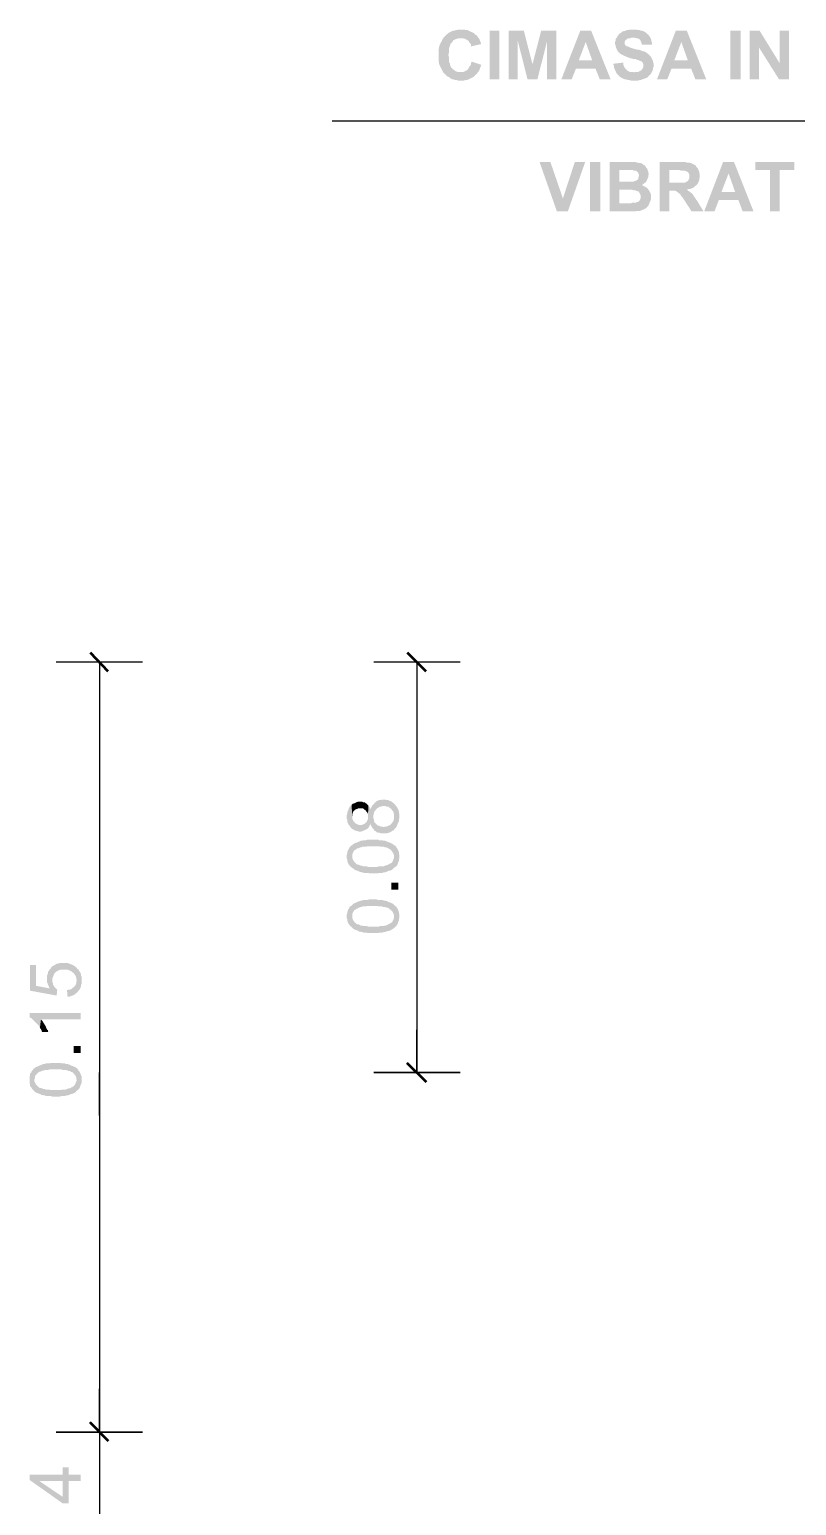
# Model space of a CAD drawing. Header units: millimetres. Extents: x 0.3 to 47.5, y 0.1 to 28.
# Drawn here: x 13.524 to 14.701, y 3.582 to 5.847 of the extents above; entities that cross this region are included whole.
import ezdxf

# ---------------------------------------------------------------- set-up
doc = ezdxf.new("R2010")
doc.units = ezdxf.units.MM
doc.layers.add('PDF _Geometria', color=7, linetype='Continuous')
doc.layers.add('PDF _Riempimenti solidi', color=7, linetype='Continuous')

msp = doc.modelspace()

# ---------------------------------------------------------------- hatches: boundary and pattern name
at = {"layer": 'PDF _Riempimenti solidi', "transparency": 33554559}
for points in [[(14.1867, 5.8474), (14.1825, 5.8474), (14.18, 5.8466), (14.1783, 5.8466), (14.1767, 5.8457), (14.1742, 5.8457), (14.1708, 5.8441), (14.1692, 5.8432), (14.1675, 5.8424), (14.1658, 5.8407), (14.1642, 5.8399), (14.1592, 5.8349), (14.1583, 5.8332), (14.1575, 5.8316), (14.1567, 5.8299), (14.1558, 5.8282), (14.1533, 5.8232), (14.1525, 5.8207), (14.1525, 5.8191), (14.1517, 5.8166), (14.1517, 5.7991), (14.1525, 5.7966), (14.1525, 5.7949), (14.1533, 5.7924), (14.155, 5.7891), (14.1558, 5.7874), (14.1567, 5.7857), (14.1575, 5.7841), (14.1583, 5.7824), (14.16, 5.7807), (14.1608, 5.7791), (14.1617, 5.7791), (14.1633, 5.7774), (14.165, 5.7757), (14.1683, 5.7741), (14.17, 5.7724), (14.1717, 5.7716), (14.1733, 5.7707), (14.175, 5.7707), (14.1775, 5.7699), (14.1792, 5.7699), (14.1817, 5.7691), (14.1908, 5.7691), (14.1933, 5.7699), (14.195, 5.7699), (14.1975, 5.7707), (14.1992, 5.7716), (14.2058, 5.7749), (14.2067, 5.7757), (14.2108, 5.7799), (14.2117, 5.7816), (14.1858, 5.7824), (14.1808, 5.7824), (14.1783, 5.7832), (14.1767, 5.7841), (14.175, 5.7857), (14.1733, 5.7866), (14.1725, 5.7882), (14.1717, 5.7882), (14.1708, 5.7899), (14.17, 5.7916), (14.1692, 5.7932), (14.1692, 5.7949), (14.1683, 5.7966), (14.1675, 5.7991), (14.1675, 5.8057), (14.1667, 5.8082), (14.1675, 5.8116), (14.1675, 5.8182), (14.1683, 5.8199), (14.1692, 5.8224), (14.17, 5.8241), (14.17, 5.8257), (14.1717, 5.8266), (14.1725, 5.8282), (14.1733, 5.8291), (14.1742, 5.8307), (14.1775, 5.8324), (14.18, 5.8332), (14.1817, 5.8341), (14.1858, 5.8341), (14.2125, 5.8349), (14.2117, 5.8366), (14.2092, 5.8391), (14.2075, 5.8399), (14.2067, 5.8416), (14.205, 5.8424), (14.2033, 5.8432), (14.2008, 5.8441), (14.1992, 5.8449), (14.1975, 5.8457), (14.1958, 5.8466), (14.1933, 5.8466), (14.1908, 5.8474), (14.1892, 5.8474)], [(14.2825, 5.8457), (14.2592, 5.8457), (14.2592, 5.7707), (14.2733, 5.7707), (14.2733, 5.8299)], [(14.3325, 5.8457), (14.3092, 5.8457), (14.2958, 5.7941), (14.2883, 5.7707), (14.3033, 5.7707), (14.3183, 5.8299)], [(14.3858, 5.8457), (14.3692, 5.8457), (14.34, 5.7707), (14.3558, 5.7707), (14.3625, 5.7874), (14.3925, 5.7874), (14.3667, 5.7999), (14.3775, 5.8282)], [(14.3858, 5.8457), (14.3775, 5.8282), (14.3875, 5.7999), (14.3667, 5.7999), (14.3925, 5.7874), (14.3992, 5.7707), (14.4158, 5.7707)], [(14.45, 5.8474), (14.445, 5.8474), (14.4433, 5.8466), (14.4408, 5.8466), (14.4375, 5.8449), (14.4358, 5.8449), (14.4333, 5.8441), (14.4317, 5.8424), (14.43, 5.8416), (14.4283, 5.8399), (14.4275, 5.8382), (14.4258, 5.8374), (14.4258, 5.8357), (14.4242, 5.8341), (14.4233, 5.8324), (14.4233, 5.8299), (14.4225, 5.8282), (14.4225, 5.8249), (14.4233, 5.8232), (14.4233, 5.8216), (14.4242, 5.8191), (14.4267, 5.8141), (14.4283, 5.8124), (14.4308, 5.8099), (14.4325, 5.8091), (14.4342, 5.8082), (14.4358, 5.8074), (14.4375, 5.8066), (14.44, 5.8057), (14.4417, 5.8049), (14.4467, 5.8032), (14.45, 5.8024), (14.4525, 5.8024), (14.455, 5.8016), (14.4567, 5.8007), (14.4583, 5.8007), (14.4592, 5.7999), (14.4617, 5.7991), (14.4633, 5.7982), (14.465, 5.7966), (14.4658, 5.7941), (14.4658, 5.7899), (14.465, 5.7882), (14.4642, 5.7866), (14.4625, 5.7849), (14.4617, 5.7841), (14.4583, 5.7824), (14.4542, 5.7824), (14.4517, 5.7816), (14.4242, 5.7816), (14.425, 5.7799), (14.4292, 5.7757), (14.43, 5.7749), (14.4308, 5.7741), (14.4342, 5.7724), (14.4358, 5.7716), (14.4383, 5.7707), (14.44, 5.7707), (14.4417, 5.7699), (14.4442, 5.7699), (14.4467, 5.7691), (14.4583, 5.7691), (14.46, 5.7699), (14.4625, 5.7699), (14.4658, 5.7716), (14.4675, 5.7716), (14.4683, 5.7724), (14.4708, 5.7732), (14.4725, 5.7741), (14.4742, 5.7757), (14.475, 5.7774), (14.4767, 5.7782), (14.4775, 5.7799), (14.4783, 5.7807), (14.48, 5.7841), (14.4808, 5.7866), (14.4808, 5.7882), (14.4817, 5.7907), (14.4817, 5.7949), (14.4808, 5.7974), (14.4808, 5.7991), (14.4775, 5.8057), (14.4767, 5.8066), (14.475, 5.8082), (14.4733, 5.8099), (14.4717, 5.8107), (14.47, 5.8124), (14.4683, 5.8132), (14.4667, 5.8141), (14.465, 5.8141), (14.4633, 5.8149), (14.4583, 5.8166), (14.4558, 5.8166), (14.4533, 5.8174), (14.45, 5.8182), (14.445, 5.8199), (14.4417, 5.8216), (14.4408, 5.8216), (14.44, 5.8224), (14.4383, 5.8232), (14.4375, 5.8249), (14.4375, 5.8291), (14.4383, 5.8307), (14.44, 5.8316), (14.44, 5.8324), (14.4417, 5.8332), (14.4433, 5.8341), (14.4458, 5.8341), (14.4475, 5.8349), (14.4767, 5.8349), (14.4758, 5.8366), (14.4742, 5.8382), (14.4733, 5.8399), (14.4717, 5.8407), (14.47, 5.8424), (14.4692, 5.8432), (14.4658, 5.8449), (14.4633, 5.8457), (14.4617, 5.8457), (14.46, 5.8466), (14.4575, 5.8466), (14.455, 5.8474), (14.4525, 5.8474)], [(14.5325, 5.8457), (14.5158, 5.8457), (14.4867, 5.7707), (14.5025, 5.7707), (14.5092, 5.7874), (14.5392, 5.7874), (14.5133, 5.7999), (14.5242, 5.8282)], [(14.5325, 5.8457), (14.5242, 5.8282), (14.5342, 5.7999), (14.5133, 5.7999), (14.5392, 5.7874), (14.5458, 5.7707), (14.5625, 5.7707)], [(14.6442, 5.8457), (14.6292, 5.8457), (14.6292, 5.7707), (14.6433, 5.7707), (14.6433, 5.8199)], [(14.6892, 5.8457), (14.675, 5.8457), (14.675, 5.7957), (14.6742, 5.7707), (14.6892, 5.7707)], [(14.2125, 5.8349), (14.1858, 5.8341), (14.1892, 5.8341), (14.1908, 5.8332), (14.1925, 5.8332), (14.195, 5.8316), (14.1967, 5.8307), (14.1983, 5.8291), (14.1992, 5.8274), (14.2008, 5.8257), (14.2017, 5.8241), (14.2017, 5.8216), (14.2167, 5.8249), (14.2167, 5.8266), (14.2158, 5.8291), (14.215, 5.8307), (14.2142, 5.8332)], [(14.4767, 5.8349), (14.45, 5.8349), (14.4525, 5.8349), (14.455, 5.8341), (14.4567, 5.8341), (14.46, 5.8324), (14.4608, 5.8316), (14.4617, 5.8299), (14.4625, 5.8282), (14.4633, 5.8257), (14.4642, 5.8241), (14.4792, 5.8241), (14.4792, 5.8274), (14.4783, 5.8291), (14.4783, 5.8307), (14.4775, 5.8332)], [(14.2025, 5.7982), (14.2017, 5.7966), (14.2017, 5.7941), (14.2008, 5.7924), (14.1992, 5.7907), (14.1983, 5.7891), (14.1975, 5.7874), (14.195, 5.7849), (14.1917, 5.7832), (14.19, 5.7824), (14.1858, 5.7824), (14.2117, 5.7816), (14.2133, 5.7832), (14.2142, 5.7849), (14.215, 5.7866), (14.2158, 5.7891), (14.2167, 5.7916), (14.2175, 5.7932)], [(14.435, 5.7966), (14.42, 5.7949), (14.42, 5.7932), (14.4208, 5.7916), (14.4208, 5.7891), (14.4217, 5.7874), (14.4225, 5.7849), (14.4242, 5.7816), (14.4517, 5.7816), (14.45, 5.7824), (14.445, 5.7824), (14.4417, 5.7841), (14.44, 5.7857), (14.4392, 5.7866), (14.4375, 5.7882), (14.4358, 5.7916), (14.435, 5.7941)], [(14.3767, 5.6441), (14.3608, 5.6441), (14.3425, 5.5882), (14.3333, 5.5682), (14.35, 5.5682)], [(14.4442, 5.6441), (14.4142, 5.6441), (14.4142, 5.5682), (14.4542, 5.5682), (14.4558, 5.5691), (14.4608, 5.5691), (14.4633, 5.5699), (14.465, 5.5707), (14.4683, 5.5724), (14.47, 5.5732), (14.4733, 5.5766), (14.4742, 5.5782), (14.475, 5.5799), (14.4292, 5.5807), (14.4292, 5.6016), (14.4742, 5.6016), (14.4733, 5.6016), (14.4725, 5.6032), (14.4708, 5.6049), (14.4675, 5.6066), (14.465, 5.6082), (14.4633, 5.6082), (14.465, 5.6099), (14.4667, 5.6107), (14.4683, 5.6124), (14.47, 5.6132), (14.4292, 5.6141), (14.4292, 5.6316), (14.4725, 5.6316), (14.4717, 5.6341), (14.47, 5.6357), (14.4692, 5.6374), (14.4675, 5.6391), (14.4658, 5.6399), (14.4642, 5.6416), (14.4617, 5.6424), (14.46, 5.6424), (14.4575, 5.6432), (14.4558, 5.6432), (14.4542, 5.6441), (14.4475, 5.6441)], [(14.5225, 5.6441), (14.4908, 5.6441), (14.4908, 5.5682), (14.5058, 5.5682), (14.5058, 5.5999), (14.5092, 5.5999), (14.5342, 5.6007), (14.5325, 5.6016), (14.535, 5.6024), (14.5375, 5.6024), (14.5392, 5.6032), (14.5408, 5.6041), (14.5433, 5.6049), (14.545, 5.6066), (14.5458, 5.6074), (14.5492, 5.6107), (14.5058, 5.6124), (14.5058, 5.6316), (14.5175, 5.6316), (14.55, 5.6332), (14.5492, 5.6349), (14.5483, 5.6357), (14.5467, 5.6374), (14.5458, 5.6391), (14.5442, 5.6399), (14.5425, 5.6407), (14.54, 5.6416), (14.54, 5.6424), (14.5383, 5.6424), (14.5367, 5.6432), (14.5325, 5.6432), (14.53, 5.6441), (14.525, 5.6441)], [(14.605, 5.6441), (14.5883, 5.6441), (14.5592, 5.5682), (14.575, 5.5682), (14.5817, 5.5857), (14.6117, 5.5857), (14.5858, 5.5982), (14.5967, 5.6266)], [(14.605, 5.6441), (14.5967, 5.6266), (14.6067, 5.5982), (14.5858, 5.5982), (14.6117, 5.5857), (14.6183, 5.5682), (14.635, 5.5682)], [(14.6975, 5.6441), (14.6375, 5.6441), (14.6375, 5.6316), (14.66, 5.6316), (14.66, 5.5682), (14.675, 5.5682), (14.675, 5.6316), (14.6975, 5.6316)], [(14.4725, 5.6316), (14.4383, 5.6316), (14.45, 5.6316), (14.4517, 5.6307), (14.4542, 5.6307), (14.4558, 5.6299), (14.4575, 5.6282), (14.4592, 5.6249), (14.4592, 5.6224), (14.4583, 5.6207), (14.4583, 5.6182), (14.4567, 5.6166), (14.455, 5.6157), (14.4525, 5.6149), (14.4508, 5.6141), (14.4292, 5.6141), (14.47, 5.6132), (14.4708, 5.6149), (14.4717, 5.6166), (14.4725, 5.6191), (14.4733, 5.6207), (14.4733, 5.6232), (14.4742, 5.6249), (14.4742, 5.6257), (14.4733, 5.6282), (14.4733, 5.6299)], [(14.55, 5.6332), (14.5175, 5.6316), (14.5217, 5.6316), (14.5242, 5.6307), (14.5292, 5.6307), (14.5317, 5.6299), (14.5333, 5.6291), (14.535, 5.6282), (14.535, 5.6274), (14.5367, 5.6241), (14.5367, 5.6199), (14.5358, 5.6182), (14.535, 5.6157), (14.5342, 5.6149), (14.5325, 5.6141), (14.5308, 5.6132), (14.53, 5.6124), (14.5058, 5.6124), (14.5492, 5.6107), (14.5508, 5.6141), (14.5517, 5.6166), (14.5517, 5.6182), (14.5525, 5.6207), (14.5525, 5.6249), (14.5517, 5.6274), (14.5517, 5.6291), (14.5508, 5.6307)], [(14.4742, 5.6016), (14.4417, 5.6016), (14.4483, 5.6016), (14.4508, 5.6007), (14.4542, 5.6007), (14.455, 5.5999), (14.4575, 5.5991), (14.4592, 5.5982), (14.4617, 5.5932), (14.4617, 5.5882), (14.46, 5.5849), (14.4583, 5.5832), (14.4558, 5.5824), (14.4542, 5.5816), (14.4492, 5.5816), (14.4467, 5.5807), (14.4292, 5.5807), (14.475, 5.5799), (14.4758, 5.5824), (14.4767, 5.5841), (14.4775, 5.5866), (14.4775, 5.5941), (14.4767, 5.5966), (14.475, 5.5999)], [(14.5342, 5.6007), (14.5092, 5.5999), (14.515, 5.5999), (14.5167, 5.5991), (14.5175, 5.5982), (14.5192, 5.5974), (14.5208, 5.5957), (14.5217, 5.5957), (14.5225, 5.5949), (14.5242, 5.5916), (14.5258, 5.5899), (14.5275, 5.5874), (14.5292, 5.5849), (14.54, 5.5682), (14.5583, 5.5682), (14.5492, 5.5832), (14.5458, 5.5882), (14.545, 5.5899), (14.5433, 5.5916), (14.5425, 5.5932), (14.5417, 5.5941), (14.5408, 5.5957), (14.5392, 5.5966), (14.5375, 5.5982), (14.5358, 5.5991)], [(14.0108, 4.6391), (14.0108, 4.6366), (14.0117, 4.6341), (14.0117, 4.6316), (14.0125, 4.6299), (14.0133, 4.6282), (14.0142, 4.6266), (14.0158, 4.6249), (14.0167, 4.6232), (14.0175, 4.6224), (14.0192, 4.6207), (14.0208, 4.6199), (14.0233, 4.6182), (14.025, 4.6182), (14.0267, 4.6174), (14.0292, 4.6166), (14.0333, 4.6166), (14.035, 4.6174), (14.0375, 4.6182), (14.0392, 4.6191), (14.0408, 4.6199), (14.0417, 4.6199), (14.0425, 4.6207), (14.0442, 4.6224), (14.045, 4.6241), (14.0467, 4.6266), (14.0475, 4.6291), (14.0475, 4.6282), (14.0483, 4.6257), (14.05, 4.6224), (14.0517, 4.6207), (14.0525, 4.6191), (14.0542, 4.6174), (14.055, 4.6174), (14.0567, 4.6157), (14.0583, 4.6149), (14.0608, 4.6149), (14.0625, 4.6141), (14.0733, 4.6141), (14.0758, 4.6149), (14.0792, 4.6166), (14.0817, 4.6182), (14.0833, 4.6191), (14.0842, 4.6207), (14.0833, 4.6399), (14.0833, 4.6357), (14.0825, 4.6332), (14.0817, 4.6316), (14.08, 4.6299), (14.0792, 4.6282), (14.0775, 4.6266), (14.075, 4.6257), (14.0717, 4.6241), (14.0692, 4.6241), (14.0675, 4.6232), (14.0658, 4.6241), (14.0633, 4.6241), (14.0617, 4.6249), (14.0592, 4.6257), (14.0575, 4.6266), (14.0533, 4.6307), (14.0525, 4.6332), (14.0525, 4.6349), (14.0517, 4.6374), (14.0517, 4.6582), (14.05, 4.6566), (14.0483, 4.6532), (14.0475, 4.6507), (14.0467, 4.6532), (14.045, 4.6549), (14.0442, 4.6566), (14.0433, 4.6399), (14.0433, 4.6357), (14.0425, 4.6341), (14.0417, 4.6316), (14.04, 4.6307), (14.0392, 4.6291), (14.0358, 4.6274), (14.0333, 4.6266), (14.03, 4.6266), (14.0283, 4.6274), (14.0258, 4.6282), (14.0242, 4.6291), (14.0217, 4.6316), (14.02, 4.6349), (14.0192, 4.6374), (14.0192, 4.6399), (14.0183, 4.6574), (14.015, 4.6541), (14.0142, 4.6524), (14.0133, 4.6499), (14.0125, 4.6482), (14.0117, 4.6466), (14.0117, 4.6441), (14.0108, 4.6416)], [(14.0183, 4.6574), (14.0192, 4.6399), (14.0192, 4.6432), (14.02, 4.6449), (14.0208, 4.6474), (14.0233, 4.6499), (14.025, 4.6507), (14.0275, 4.6516), (14.0292, 4.6524), (14.035, 4.6524), (14.0367, 4.6516), (14.0383, 4.6499), (14.04, 4.6491), (14.0408, 4.6474), (14.0425, 4.6457), (14.0433, 4.6441), (14.0433, 4.6399), (14.0442, 4.6566), (14.0408, 4.6599), (14.04, 4.6599), (14.0383, 4.6616), (14.0358, 4.6616), (14.0342, 4.6624), (14.0283, 4.6624), (14.0258, 4.6616), (14.0225, 4.6599), (14.02, 4.6591)], [(14.0517, 4.6582), (14.0517, 4.6391), (14.0517, 4.6416), (14.0525, 4.6441), (14.0525, 4.6457), (14.0533, 4.6474), (14.055, 4.6491), (14.0558, 4.6507), (14.0575, 4.6524), (14.0592, 4.6532), (14.0617, 4.6549), (14.0633, 4.6549), (14.0658, 4.6557), (14.07, 4.6557), (14.0717, 4.6549), (14.0742, 4.6549), (14.0758, 4.6541), (14.0775, 4.6524), (14.0792, 4.6516), (14.08, 4.6499), (14.0817, 4.6482), (14.0825, 4.6466), (14.0833, 4.6441), (14.0833, 4.6399), (14.0842, 4.6207), (14.085, 4.6216), (14.0867, 4.6232), (14.0875, 4.6249), (14.0883, 4.6266), (14.0892, 4.6291), (14.0908, 4.6324), (14.0908, 4.6349), (14.0917, 4.6374), (14.0917, 4.6432), (14.0908, 4.6457), (14.0908, 4.6474), (14.09, 4.6499), (14.0892, 4.6516), (14.0883, 4.6532), (14.0875, 4.6549), (14.0858, 4.6566), (14.085, 4.6582), (14.0833, 4.6599), (14.0817, 4.6607), (14.08, 4.6624), (14.0783, 4.6632), (14.0758, 4.6641), (14.0742, 4.6649), (14.0717, 4.6649), (14.07, 4.6657), (14.065, 4.6657), (14.0625, 4.6649), (14.0608, 4.6649), (14.0583, 4.6641), (14.0567, 4.6632), (14.055, 4.6616), (14.0542, 4.6616), (14.0533, 4.6599)], [(14.0108, 4.5782), (14.0108, 4.5757), (14.0117, 4.5732), (14.0117, 4.5716), (14.0125, 4.5691), (14.0133, 4.5674), (14.0142, 4.5657), (14.0158, 4.5641), (14.0158, 4.5632), (14.0175, 4.5624), (14.0192, 4.5607), (14.0192, 4.5807), (14.02, 4.5832), (14.0217, 4.5866), (14.0233, 4.5882), (14.0258, 4.5899), (14.0267, 4.5907), (14.0283, 4.5907), (14.0317, 4.5924), (14.0333, 4.5924), (14.035, 4.5932), (14.04, 4.5932), (14.0425, 4.5941), (14.0608, 4.5941), (14.0633, 4.5932), (14.0675, 4.5932), (14.07, 4.5924), (14.0717, 4.5924), (14.075, 4.5907), (14.0758, 4.5899), (14.0767, 4.5899), (14.0808, 4.5857), (14.0817, 4.5841), (14.0833, 4.5807), (14.0833, 4.5782), (14.0842, 4.5616), (14.0858, 4.5624), (14.0875, 4.5641), (14.0883, 4.5657), (14.0892, 4.5674), (14.09, 4.5699), (14.0908, 4.5716), (14.0908, 4.5741), (14.0917, 4.5757), (14.0917, 4.5807), (14.0908, 4.5832), (14.0908, 4.5849), (14.09, 4.5874), (14.0892, 4.5891), (14.0883, 4.5907), (14.0867, 4.5924), (14.0867, 4.5932), (14.085, 4.5949), (14.0833, 4.5957), (14.0817, 4.5974), (14.08, 4.5982), (14.0783, 4.5991), (14.0758, 4.5999), (14.0733, 4.6007), (14.0733, 4.6016), (14.0717, 4.6016), (14.0692, 4.6024), (14.0675, 4.6024), (14.0658, 4.6032), (14.0608, 4.6032), (14.0592, 4.6041), (14.0425, 4.6041), (14.04, 4.6032), (14.0358, 4.6032), (14.0342, 4.6024), (14.0325, 4.6024), (14.0308, 4.6016), (14.0283, 4.6007), (14.0267, 4.5999), (14.0242, 4.5991), (14.0208, 4.5974), (14.0192, 4.5957), (14.0175, 4.5949), (14.0158, 4.5932), (14.015, 4.5916), (14.0133, 4.5891), (14.0125, 4.5874), (14.0117, 4.5849), (14.0117, 4.5832), (14.0108, 4.5807)], [(14.0192, 4.5607), (14.0208, 4.5599), (14.0225, 4.5582), (14.0242, 4.5574), (14.0267, 4.5566), (14.0292, 4.5557), (14.0292, 4.5549), (14.0308, 4.5549), (14.0333, 4.5541), (14.035, 4.5541), (14.0367, 4.5532), (14.0433, 4.5532), (14.0458, 4.5524), (14.0583, 4.5524), (14.0608, 4.5532), (14.0658, 4.5532), (14.0675, 4.5541), (14.07, 4.5541), (14.0717, 4.5549), (14.0742, 4.5557), (14.0758, 4.5566), (14.0775, 4.5566), (14.0808, 4.5582), (14.0817, 4.5591), (14.0833, 4.5607), (14.0842, 4.5616), (14.0833, 4.5782), (14.0833, 4.5757), (14.0825, 4.5741), (14.0817, 4.5716), (14.0808, 4.5699), (14.0792, 4.5682), (14.0767, 4.5674), (14.0767, 4.5666), (14.0758, 4.5666), (14.0742, 4.5657), (14.0725, 4.5649), (14.0708, 4.5649), (14.0692, 4.5641), (14.0675, 4.5632), (14.06, 4.5632), (14.0575, 4.5624), (14.0442, 4.5624), (14.0408, 4.5632), (14.0367, 4.5632), (14.0342, 4.5641), (14.0325, 4.5641), (14.0308, 4.5649), (14.0292, 4.5657), (14.0275, 4.5657), (14.0258, 4.5666), (14.025, 4.5674), (14.0233, 4.5691), (14.0217, 4.5707), (14.0192, 4.5757), (14.0192, 4.5782)], [(14.0108, 4.4866), (14.0108, 4.4841), (14.0117, 4.4816), (14.0117, 4.4799), (14.0125, 4.4774), (14.0133, 4.4757), (14.0142, 4.4741), (14.0158, 4.4724), (14.0158, 4.4716), (14.0175, 4.4707), (14.0192, 4.4691), (14.0192, 4.4891), (14.02, 4.4916), (14.0217, 4.4949), (14.0233, 4.4966), (14.0258, 4.4974), (14.0258, 4.4982), (14.0267, 4.4982), (14.0317, 4.5007), (14.0333, 4.5007), (14.035, 4.5016), (14.04, 4.5016), (14.0425, 4.5024), (14.0575, 4.5024), (14.0608, 4.5016), (14.065, 4.5016), (14.0675, 4.5007), (14.07, 4.5007), (14.0717, 4.4999), (14.0733, 4.4999), (14.075, 4.4991), (14.0758, 4.4982), (14.0767, 4.4974), (14.0775, 4.4974), (14.0792, 4.4957), (14.0808, 4.4941), (14.0817, 4.4924), (14.0825, 4.4907), (14.0833, 4.4882), (14.0833, 4.4866), (14.0842, 4.4691), (14.0858, 4.4707), (14.0875, 4.4724), (14.0883, 4.4741), (14.0892, 4.4757), (14.09, 4.4782), (14.0908, 4.4799), (14.0908, 4.4824), (14.0917, 4.4841), (14.0917, 4.4891), (14.0908, 4.4916), (14.0908, 4.4932), (14.09, 4.4957), (14.0892, 4.4974), (14.0883, 4.4991), (14.0867, 4.5007), (14.0867, 4.5016), (14.085, 4.5024), (14.0817, 4.5057), (14.08, 4.5066), (14.0783, 4.5074), (14.0758, 4.5082), (14.0733, 4.5091), (14.0733, 4.5099), (14.0717, 4.5099), (14.0692, 4.5107), (14.0675, 4.5107), (14.0658, 4.5116), (14.0592, 4.5116), (14.0567, 4.5124), (14.045, 4.5124), (14.0425, 4.5116), (14.0358, 4.5116), (14.0342, 4.5107), (14.0325, 4.5107), (14.0308, 4.5099), (14.0283, 4.5091), (14.0267, 4.5082), (14.0242, 4.5074), (14.0208, 4.5057), (14.0192, 4.5041), (14.0175, 4.5024), (14.0158, 4.5016), (14.015, 4.4999), (14.0133, 4.4974), (14.0125, 4.4949), (14.0117, 4.4932), (14.0117, 4.4907), (14.0108, 4.4891)], [(14.0192, 4.4691), (14.0208, 4.4674), (14.0242, 4.4657), (14.0267, 4.4649), (14.0292, 4.4641), (14.0292, 4.4632), (14.0308, 4.4632), (14.0333, 4.4624), (14.035, 4.4624), (14.0367, 4.4616), (14.0417, 4.4616), (14.0433, 4.4607), (14.0583, 4.4607), (14.0608, 4.4616), (14.0658, 4.4616), (14.0675, 4.4624), (14.07, 4.4624), (14.0717, 4.4632), (14.0742, 4.4641), (14.0758, 4.4641), (14.0808, 4.4666), (14.0817, 4.4674), (14.0833, 4.4682), (14.0842, 4.4691), (14.0833, 4.4866), (14.0833, 4.4841), (14.0825, 4.4816), (14.0817, 4.4799), (14.0808, 4.4782), (14.0792, 4.4766), (14.0767, 4.4757), (14.0767, 4.4749), (14.0758, 4.4749), (14.0742, 4.4741), (14.0725, 4.4732), (14.0708, 4.4724), (14.0692, 4.4724), (14.0675, 4.4716), (14.0625, 4.4716), (14.06, 4.4707), (14.0442, 4.4707), (14.0408, 4.4716), (14.0367, 4.4716), (14.0342, 4.4724), (14.0325, 4.4724), (14.0308, 4.4732), (14.0292, 4.4741), (14.0275, 4.4741), (14.0258, 4.4749), (14.025, 4.4757), (14.0233, 4.4774), (14.0217, 4.4791), (14.0192, 4.4841), (14.0192, 4.4866)], [(13.525, 4.4116), (13.525, 4.3724), (13.5658, 4.3649), (13.5667, 4.3741), (13.5658, 4.3749), (13.5625, 4.3782), (13.5617, 4.3799), (13.56, 4.3816), (13.56, 4.3841), (13.5592, 4.3857), (13.5592, 4.3882), (13.5575, 4.4082), (13.5567, 4.4066), (13.5558, 4.3757), (13.5342, 4.3799), (13.5342, 4.4116)], [(13.5508, 4.3907), (13.5508, 4.3857), (13.5517, 4.3841), (13.5525, 4.3816), (13.5533, 4.3799), (13.5542, 4.3774), (13.5558, 4.3757), (13.5567, 4.4066), (13.555, 4.4049), (13.5542, 4.4032), (13.5525, 4.4016), (13.5525, 4.3991), (13.5517, 4.3974), (13.5508, 4.3949), (13.5508, 4.3932)], [(13.5575, 4.4082), (13.5592, 4.3882), (13.5592, 4.3907), (13.56, 4.3932), (13.5608, 4.3949), (13.5617, 4.3974), (13.5625, 4.3991), (13.565, 4.4016), (13.5667, 4.4024), (13.57, 4.4041), (13.5725, 4.4049), (13.5817, 4.4049), (13.5842, 4.4041), (13.5858, 4.4032), (13.5875, 4.4024), (13.5892, 4.4016), (13.5908, 4.3999), (13.5917, 4.3999), (13.5925, 4.3982), (13.5942, 4.3966), (13.595, 4.3949), (13.5958, 4.3924), (13.5958, 4.3907), (13.5967, 4.3882), (13.5967, 4.4074), (13.595, 4.4091), (13.5942, 4.4091), (13.5925, 4.4107), (13.5892, 4.4124), (13.5867, 4.4132), (13.585, 4.4141), (13.5825, 4.4149), (13.5708, 4.4149), (13.5683, 4.4141), (13.5667, 4.4141), (13.565, 4.4132), (13.5625, 4.4116), (13.5608, 4.4107), (13.5592, 4.4099)], [(13.5817, 4.3732), (13.5825, 4.3632), (13.5858, 4.3632), (13.5875, 4.3641), (13.59, 4.3649), (13.5933, 4.3666), (13.595, 4.3682), (13.5967, 4.3691), (13.5983, 4.3707), (13.5992, 4.3724), (13.6008, 4.3741), (13.6017, 4.3757), (13.6025, 4.3774), (13.6033, 4.3791), (13.6033, 4.3816), (13.6042, 4.3832), (13.6042, 4.3932), (13.6033, 4.3949), (13.6033, 4.3974), (13.6025, 4.3991), (13.6017, 4.4007), (13.6, 4.4032), (13.5992, 4.4049), (13.5975, 4.4057), (13.5967, 4.4074), (13.5967, 4.3882), (13.5958, 4.3857), (13.5958, 4.3841), (13.595, 4.3816), (13.5942, 4.3799), (13.5917, 4.3774), (13.59, 4.3766), (13.5883, 4.3749), (13.5858, 4.3741), (13.5842, 4.3741)], [(13.5242, 4.3382), (13.5242, 4.3316), (13.5258, 4.3307), (13.5275, 4.3299), (13.5308, 4.3266), (13.5325, 4.3249), (13.5383, 4.3191), (13.5392, 4.3174), (13.54, 4.3149), (13.5417, 4.3282), (13.6025, 4.3282), (13.6025, 4.3382)], [(13.54, 4.3149), (13.5417, 4.3132), (13.5425, 4.3116), (13.5433, 4.3091), (13.5533, 4.3091), (13.5525, 4.3099), (13.5525, 4.3116), (13.5508, 4.3132), (13.55, 4.3149), (13.5492, 4.3174), (13.5483, 4.3191), (13.5475, 4.3199), (13.5467, 4.3216), (13.545, 4.3241), (13.5442, 4.3257), (13.5417, 4.3282)], [(13.5242, 4.2357), (13.5242, 4.2307), (13.525, 4.2291), (13.525, 4.2266), (13.5258, 4.2249), (13.5275, 4.2232), (13.5283, 4.2216), (13.5317, 4.2182), (13.5317, 4.2366), (13.5325, 4.2382), (13.5325, 4.2407), (13.5333, 4.2424), (13.535, 4.2441), (13.5367, 4.2457), (13.5383, 4.2474), (13.54, 4.2482), (13.5408, 4.2482), (13.5442, 4.2499), (13.5458, 4.2499), (13.5483, 4.2507), (13.5525, 4.2507), (13.555, 4.2516), (13.5733, 4.2516), (13.5758, 4.2507), (13.58, 4.2507), (13.5825, 4.2499), (13.5842, 4.2491), (13.5858, 4.2491), (13.5875, 4.2482), (13.5883, 4.2474), (13.59, 4.2474), (13.5908, 4.2466), (13.5925, 4.2449), (13.5933, 4.2432), (13.595, 4.2416), (13.5958, 4.2399), (13.5958, 4.2374), (13.5967, 4.2357), (13.5967, 4.2191), (13.5983, 4.2199), (13.6, 4.2216), (13.6017, 4.2249), (13.6025, 4.2274), (13.6033, 4.2291), (13.6042, 4.2316), (13.6042, 4.2407), (13.6033, 4.2424), (13.6025, 4.2449), (13.6017, 4.2466), (13.6008, 4.2482), (13.5992, 4.2499), (13.5992, 4.2507), (13.595, 4.2549), (13.5925, 4.2557), (13.5908, 4.2566), (13.5883, 4.2574), (13.5867, 4.2582), (13.5858, 4.2591), (13.5842, 4.2591), (13.5825, 4.2599), (13.58, 4.2599), (13.5783, 4.2607), (13.5742, 4.2607), (13.5717, 4.2616), (13.5575, 4.2616), (13.555, 4.2607), (13.5492, 4.2607), (13.5475, 4.2599), (13.5458, 4.2599), (13.5433, 4.2591), (13.5417, 4.2582), (13.5392, 4.2574), (13.5358, 4.2557), (13.5333, 4.2549), (13.5317, 4.2532), (13.53, 4.2524), (13.5292, 4.2507), (13.5275, 4.2491), (13.5267, 4.2466), (13.5258, 4.2466), (13.525, 4.2449), (13.525, 4.2424), (13.5242, 4.2407), (13.5242, 4.2382)], [(13.5317, 4.2182), (13.5333, 4.2166), (13.535, 4.2157), (13.5375, 4.2149), (13.5392, 4.2141), (13.5417, 4.2132), (13.5425, 4.2124), (13.5442, 4.2124), (13.5458, 4.2116), (13.5475, 4.2116), (13.55, 4.2107), (13.5567, 4.2107), (13.5592, 4.2099), (13.5708, 4.2099), (13.5733, 4.2107), (13.5783, 4.2107), (13.5808, 4.2116), (13.5825, 4.2116), (13.585, 4.2124), (13.5883, 4.2141), (13.59, 4.2141), (13.5933, 4.2157), (13.595, 4.2166), (13.5958, 4.2182), (13.5967, 4.2191), (13.5967, 4.2357), (13.5967, 4.2349), (13.5958, 4.2332), (13.595, 4.2307), (13.5942, 4.2291), (13.5933, 4.2274), (13.5917, 4.2257), (13.59, 4.2249), (13.59, 4.2241), (13.5883, 4.2241), (13.5875, 4.2232), (13.5858, 4.2224), (13.5842, 4.2224), (13.5817, 4.2216), (13.58, 4.2207), (13.575, 4.2207), (13.5725, 4.2199), (13.5567, 4.2199), (13.5542, 4.2207), (13.5492, 4.2207), (13.5475, 4.2216), (13.545, 4.2216), (13.5417, 4.2232), (13.54, 4.2232), (13.5383, 4.2241), (13.5375, 4.2249), (13.5358, 4.2266), (13.5342, 4.2282), (13.5333, 4.2299), (13.5325, 4.2316), (13.5317, 4.2332), (13.5317, 4.2357)], [(13.5242, 3.6299), (13.5242, 3.6216), (13.575, 3.5857), (13.5842, 3.5857), (13.5842, 3.6199), (13.6025, 3.6199), (13.6025, 3.6299), (13.5842, 3.6299), (13.5842, 3.6407), (13.575, 3.6407), (13.575, 3.5957), (13.5392, 3.6199)], [(13.5242, 3.6299), (13.5392, 3.6199), (13.575, 3.6199), (13.575, 3.5957), (13.575, 3.6299)]]:
    msp.add_hatch(color=256, dxfattribs=at).paths.add_polyline_path(points)

# ---------------------------------------------------------------- linework, layer by layer
at = {"layer": 'PDF _Geometria', "lineweight": 25}
for points in [[(15.3325, 4.8766), (15.1017, 5.7066), (13.9883, 5.7066)], [(13.6975, 4.8766), (13.565, 4.8766)], [(13.6317, 4.8766), (13.6317, 3.6949), (13.6317, 3.7616)], [(14.185, 4.8766), (14.0525, 4.8766)], [(14.1183, 4.8766), (14.1183, 4.2466), (14.1183, 4.3124)], [(13.6317, 4.1807), (13.6317, 4.2466)], [(13.6317, 3.6949), (13.6317, 3.6291), (13.6317, 3.3799)]]:
    msp.add_lwpolyline(points, dxfattribs=at)
at = {"layer": 'PDF _Geometria', "lineweight": 50}
for points in [[(13.645, 4.8624), (13.6175, 4.8907)], [(14.1325, 4.8624), (14.1042, 4.8907)]]:
    msp.add_lwpolyline(points, dxfattribs=at)
for points in [[(14.1325, 4.2324), (14.1042, 4.2607)], [(13.645, 3.6816), (13.6175, 3.7091)]]:
    msp.add_lwpolyline(points, close=True, dxfattribs=at)
at = {"layer": 'PDF _Geometria', "lineweight": 25}
for points in [[(14.185, 4.2466), (14.0525, 4.2466)], [(13.6975, 3.6949), (13.565, 3.6949)]]:
    msp.add_lwpolyline(points, close=True, dxfattribs=at)
at = {"layer": 'PDF _Riempimenti solidi', "lineweight": 25, "transparency": 33554559}
for points in [[(14.245, 5.7707), (14.245, 5.8457), (14.23, 5.7707), (14.23, 5.8457)], [(14.2825, 5.8457), (14.2733, 5.8299), (14.2958, 5.7941), (14.2883, 5.7707)], [(14.3325, 5.8457), (14.3183, 5.8299), (14.3325, 5.7707), (14.3183, 5.7707)], [(14.615, 5.7707), (14.615, 5.8457), (14.5992, 5.7707), (14.5992, 5.8457)], [(14.6442, 5.8457), (14.6433, 5.8199), (14.675, 5.7957), (14.6742, 5.7707)], [(14.3233, 5.6441), (14.3067, 5.6441), (14.3425, 5.5882), (14.3333, 5.5682)], [(14.4, 5.5682), (14.4, 5.6441), (14.3842, 5.5682), (14.3842, 5.6441)], [(14.09, 4.5274), (14.09, 4.5382), (14.0792, 4.5274), (14.0792, 4.5382)], [(13.6025, 4.2766), (13.6025, 4.2874), (13.5917, 4.2766), (13.5917, 4.2874)]]:
    msp.add_solid(points, dxfattribs=at)

doc.saveas('drawing.dxf')
